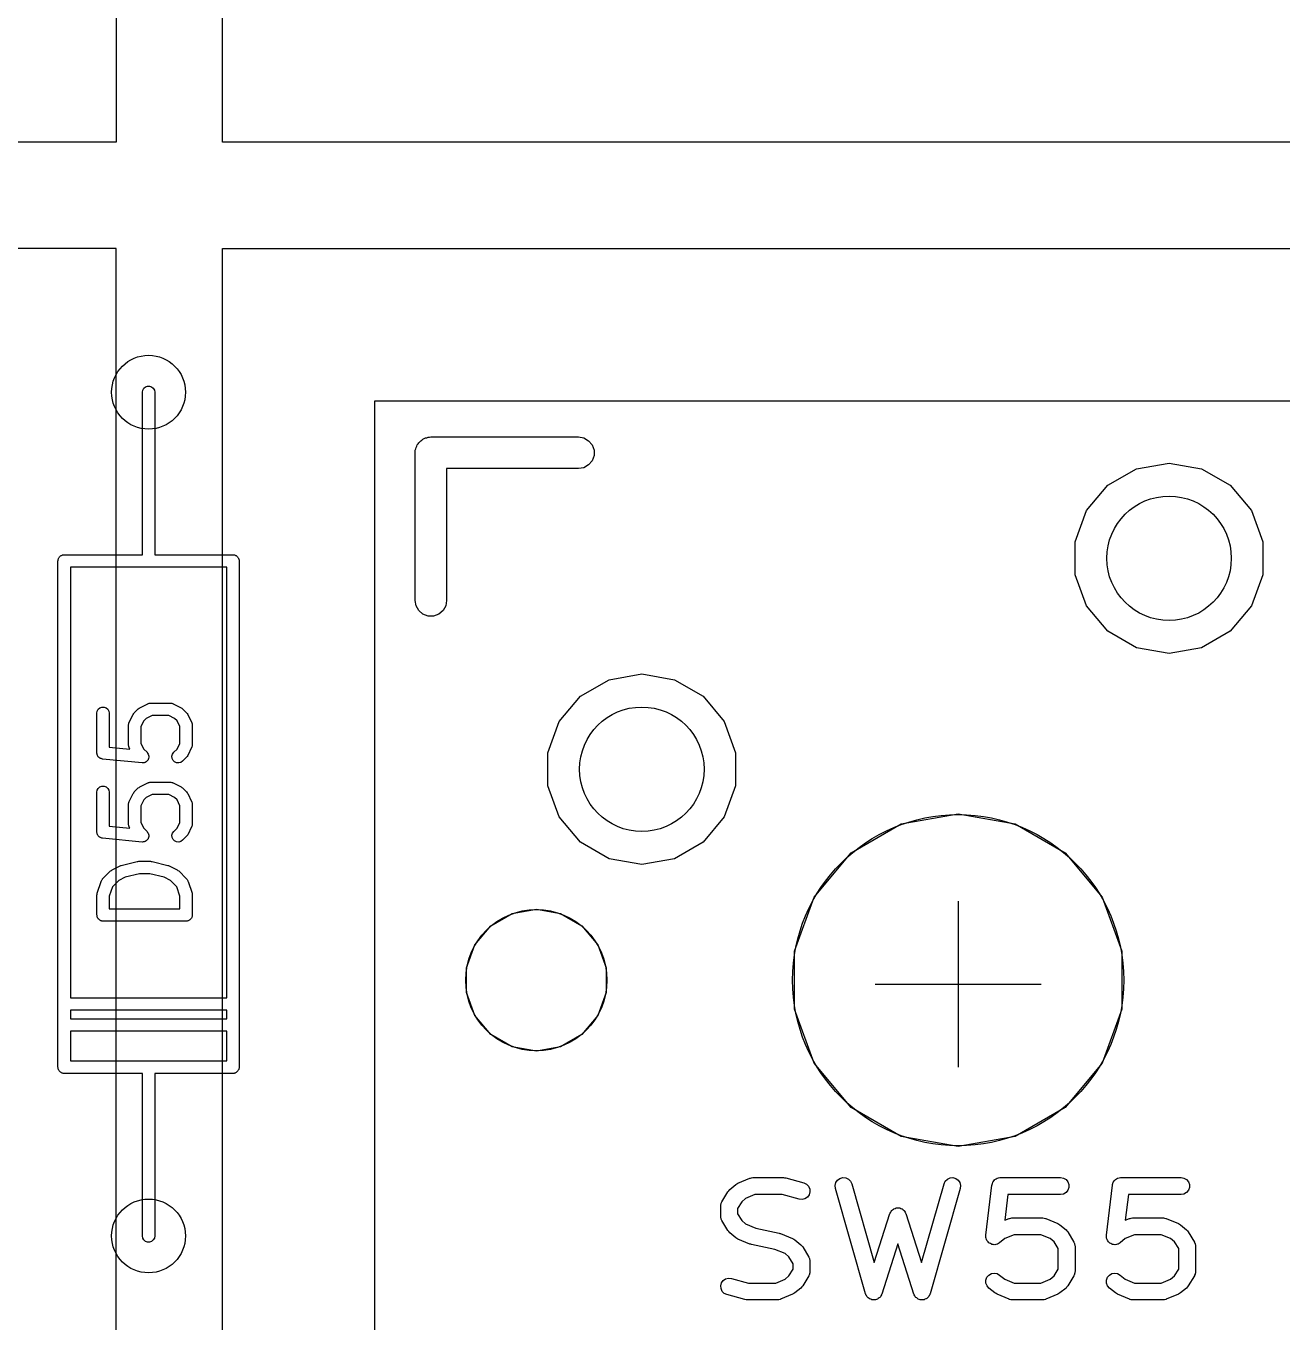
# Model space of a CAD drawing. Header units: millimetres. Extents: x 71 to 299, y 93 to 256.
# Drawn here: x 193.72 to 208.85, y 116.66 to 132.27 of the extents above; entities that cross this region are included whole.
import ezdxf

# ---------------------------------------------------------------- set-up
doc = ezdxf.new("R2010")
doc.units = ezdxf.units.MM
for name, color, linetype in [('BLACK', 7, 'Continuous'), ('PCB', 4, 'Continuous'), ('PCB_参照', 4, 'Continuous'), ('プレート', 6, 'Continuous'), ('物理キー', 7, 'Continuous')]:
    doc.layers.add(name, color=color, linetype=linetype)
doc.layers.add('化粧板', color=1, linetype='Continuous', transparency=0.6)

# ---------------------------------------------------------------- blocks, each defined once
blk = doc.blocks.new('PCB詳細')
at = {"layer": 'BLACK'}
for p, q in [((130.925, -128.92), (130.93, -128.894)), ((130.925, -130.19), (130.925, -128.92)), ((130.93, -128.894), (130.943, -128.872)), ((130.943, -128.872), (130.963, -128.855)), ((130.963, -128.855), (130.987, -128.846)), ((130.987, -128.846), (131.013, -128.846)), ((131.013, -128.846), (131.037, -128.855)), ((131.037, -128.855), (131.057, -128.872)), ((131.057, -128.872), (131.07, -128.894)), ((131.07, -128.894), (131.075, -128.92)), ((131.075, -128.92), (131.075, -130.19)), ((134.235, -129.555), (134.246, -129.542)), ((134.246, -129.542), (134.254, -129.528)), ((134.254, -129.528), (134.267, -129.517)), ((134.267, -129.517), (134.278, -129.504)), ((134.278, -129.504), (134.292, -129.496)), ((134.292, -129.496), (134.305, -129.485)), ((134.305, -129.485), (134.32, -129.479)), ((134.32, -129.479), (134.335, -129.471)), ((134.335, -129.471), (134.351, -129.468)), ((134.351, -129.468), (134.367, -129.462)), ((134.367, -129.462), (134.384, -129.462)), ((134.384, -129.462), (134.4, -129.459)), ((134.4, -129.459), (136.178, -129.459)), ((136.178, -129.459), (136.243, -129.471)), ((136.243, -129.471), (136.3, -129.504)), ((136.3, -129.504), (136.343, -129.555)), ((134.209, -129.65), (134.212, -129.634)), ((134.209, -131.428), (134.209, -129.65)), ((134.212, -129.617), (134.218, -129.601)), ((134.212, -129.634), (134.212, -129.617)), ((134.218, -129.601), (134.221, -129.585)), ((134.221, -129.585), (134.229, -129.57)), ((134.229, -129.57), (134.235, -129.555)), ((136.343, -129.555), (136.366, -129.617)), ((136.366, -129.683), (136.343, -129.745)), ((136.366, -129.617), (136.366, -129.683)), ((136.178, -129.84), (134.59, -129.84)), ((134.59, -129.84), (134.59, -131.428)), ((136.243, -129.829), (136.178, -129.84)), ((136.3, -129.796), (136.243, -129.829)), ((136.343, -129.745), (136.3, -129.796)), ((142.552, -130.041), (142.898, -129.842)), ((142.898, -129.842), (143.29, -129.773)), ((143.29, -129.773), (143.682, -129.842)), ((143.682, -129.842), (144.028, -130.041)), ((142.296, -130.346), (142.552, -130.041)), ((144.028, -130.041), (144.284, -130.346)), ((130.925, -130.877), (130.925, -130.19)), ((131.075, -130.19), (131.075, -130.877)), ((142.16, -130.721), (142.296, -130.346)), ((144.284, -130.346), (144.42, -130.721)), ((142.16, -131.119), (142.16, -130.721)), ((144.42, -130.721), (144.42, -131.119)), ((129.909, -130.952), (129.91, -130.946)), ((129.909, -137.048), (129.909, -130.952)), ((129.91, -130.939), (129.912, -130.933)), ((129.91, -130.946), (129.91, -130.939)), ((129.912, -130.933), (129.914, -130.926)), ((129.914, -130.926), (129.917, -130.921)), ((129.917, -130.921), (129.919, -130.915)), ((129.919, -130.915), (129.923, -130.909)), ((129.923, -130.909), (129.927, -130.904)), ((129.927, -130.904), (129.932, -130.9)), ((129.932, -130.9), (129.936, -130.895)), ((129.936, -130.895), (129.941, -130.891)), ((129.941, -130.891), (129.946, -130.887)), ((129.946, -130.887), (129.953, -130.885)), ((129.953, -130.885), (129.958, -130.882)), ((129.958, -130.882), (129.965, -130.88)), ((129.965, -130.88), (129.971, -130.878)), ((129.971, -130.878), (129.978, -130.878)), ((129.978, -130.878), (129.984, -130.877)), ((129.984, -130.877), (130.925, -130.877)), ((131.075, -130.877), (132.016, -130.877)), ((132.016, -130.877), (132.022, -130.878)), ((132.022, -130.878), (132.029, -130.878)), ((132.029, -130.878), (132.035, -130.88)), ((132.035, -130.88), (132.042, -130.882)), ((132.042, -130.882), (132.047, -130.885)), ((132.047, -130.885), (132.053, -130.887)), ((132.053, -130.887), (132.059, -130.891)), ((132.059, -130.891), (132.064, -130.895)), ((132.064, -130.895), (132.068, -130.9)), ((132.068, -130.9), (132.073, -130.904)), ((132.073, -130.904), (132.077, -130.909)), ((132.077, -130.909), (132.081, -130.915)), ((132.081, -130.915), (132.083, -130.921)), ((132.083, -130.921), (132.086, -130.926)), ((132.086, -130.926), (132.088, -130.933)), ((132.088, -130.933), (132.09, -130.939)), ((132.09, -130.939), (132.09, -130.946)), ((132.09, -130.946), (132.091, -130.952)), ((132.091, -130.952), (132.091, -137.048)), ((131, -131.027), (130.059, -131.027)), ((130.059, -131.027), (130.059, -136.211)), ((131.941, -131.027), (131, -131.027)), ((131.941, -136.211), (131.941, -131.027)), ((142.296, -131.494), (142.16, -131.119)), ((144.42, -131.119), (144.284, -131.494)), ((134.221, -131.493), (134.209, -131.428)), ((134.254, -131.55), (134.221, -131.493)), ((134.305, -131.593), (134.254, -131.55)), ((134.546, -131.55), (134.495, -131.593)), ((134.579, -131.493), (134.546, -131.55)), ((134.59, -131.428), (134.579, -131.493)), ((142.552, -131.799), (142.296, -131.494)), ((144.284, -131.494), (144.028, -131.799)), ((134.367, -131.616), (134.305, -131.593)), ((134.433, -131.616), (134.367, -131.616)), ((134.495, -131.593), (134.433, -131.616)), ((142.898, -131.998), (142.552, -131.799)), ((144.028, -131.799), (143.682, -131.998)), ((143.29, -132.067), (142.898, -131.998)), ((143.682, -131.998), (143.29, -132.067)), ((136.548, -132.382), (136.94, -132.313)), ((136.94, -132.313), (137.332, -132.382)), ((136.202, -132.581), (136.548, -132.382)), ((137.332, -132.382), (137.678, -132.581)), ((130.99, -132.671), (130.994, -132.67)), ((130.994, -132.67), (130.998, -132.668)), ((130.998, -132.668), (131.007, -132.666)), ((131.007, -132.666), (131.015, -132.664)), ((131.015, -132.664), (131.02, -132.664)), ((131.02, -132.664), (131.024, -132.663)), ((131.024, -132.663), (131.262, -132.663)), ((131.262, -132.663), (131.266, -132.664)), ((131.266, -132.664), (131.27, -132.664)), ((131.27, -132.664), (131.279, -132.666)), ((131.279, -132.666), (131.288, -132.668)), ((131.288, -132.668), (131.291, -132.67)), ((131.291, -132.67), (131.295, -132.671)), ((135.946, -132.886), (136.202, -132.581)), ((137.678, -132.581), (137.934, -132.886)), ((130.377, -132.786), (130.382, -132.76)), ((130.377, -133.262), (130.377, -132.786)), ((130.382, -132.76), (130.395, -132.738)), ((130.395, -132.738), (130.415, -132.721)), ((130.415, -132.721), (130.439, -132.712)), ((130.439, -132.712), (130.465, -132.712)), ((130.465, -132.712), (130.49, -132.721)), ((130.49, -132.721), (130.51, -132.738)), ((130.51, -132.738), (130.523, -132.76)), ((130.523, -132.76), (130.527, -132.786)), ((130.527, -132.786), (130.527, -133.194)), ((130.766, -132.895), (130.814, -132.8)), ((130.814, -132.8), (130.821, -132.79)), ((130.821, -132.79), (130.828, -132.78)), ((130.828, -132.78), (130.876, -132.733)), ((130.876, -132.733), (130.885, -132.726)), ((130.885, -132.726), (130.895, -132.719)), ((130.895, -132.719), (130.99, -132.671)), ((131.042, -132.813), (130.973, -132.847)), ((131.244, -132.813), (131.042, -132.813)), ((131.313, -132.847), (131.244, -132.813)), ((131.295, -132.671), (131.391, -132.719)), ((131.391, -132.719), (131.4, -132.726)), ((131.4, -132.726), (131.41, -132.733)), ((131.41, -132.733), (131.458, -132.78)), ((131.458, -132.78), (131.465, -132.79)), ((131.465, -132.79), (131.472, -132.8)), ((131.472, -132.8), (131.519, -132.895)), ((130.758, -132.929), (130.759, -132.924)), ((130.758, -133.167), (130.758, -132.929)), ((130.759, -132.92), (130.761, -132.912)), ((130.759, -132.924), (130.759, -132.92)), ((130.761, -132.912), (130.763, -132.903)), ((130.763, -132.903), (130.765, -132.899)), ((130.765, -132.899), (130.766, -132.895)), ((130.943, -132.878), (130.908, -132.946)), ((130.908, -132.946), (130.908, -133.149)), ((130.973, -132.847), (130.943, -132.878)), ((131.343, -132.878), (131.313, -132.847)), ((131.377, -132.946), (131.343, -132.878)), ((131.377, -133.149), (131.377, -132.946)), ((131.519, -132.895), (131.521, -132.899)), ((131.521, -132.899), (131.523, -132.903)), ((131.523, -132.903), (131.524, -132.912)), ((131.524, -132.912), (131.527, -132.92)), ((131.527, -132.92), (131.527, -132.924)), ((131.527, -132.924), (131.527, -132.929)), ((131.527, -132.929), (131.527, -133.167)), ((135.81, -133.261), (135.946, -132.886)), ((137.934, -132.886), (138.07, -133.261)), ((130.378, -133.265), (130.377, -133.262)), ((130.378, -133.268), (130.378, -133.265)), ((130.38, -133.277), (130.378, -133.268)), ((130.382, -133.288), (130.38, -133.277)), ((130.383, -133.29), (130.382, -133.288)), ((130.384, -133.293), (130.383, -133.29)), ((130.39, -133.301), (130.384, -133.293)), ((130.527, -133.194), (130.776, -133.219)), ((130.759, -133.171), (130.758, -133.167)), ((130.759, -133.175), (130.759, -133.171)), ((130.761, -133.184), (130.759, -133.175)), ((130.763, -133.192), (130.761, -133.184)), ((130.765, -133.196), (130.763, -133.192)), ((130.766, -133.2), (130.765, -133.196)), ((130.776, -133.219), (130.766, -133.2)), ((130.908, -133.149), (130.943, -133.217)), ((130.943, -133.217), (130.982, -133.256)), ((130.982, -133.256), (130.982, -133.257)), ((130.982, -133.257), (130.982, -133.257)), ((130.982, -133.257), (130.989, -133.268)), ((130.989, -133.268), (130.997, -133.278)), ((130.997, -133.278), (130.997, -133.278)), ((130.997, -133.278), (130.997, -133.279)), ((130.997, -133.279), (131, -133.291)), ((131, -133.291), (131.003, -133.303)), ((131.282, -133.303), (131.289, -133.278)), ((131.289, -133.278), (131.304, -133.256)), ((131.304, -133.256), (131.343, -133.217)), ((131.343, -133.217), (131.377, -133.149)), ((131.472, -133.295), (131.465, -133.305)), ((131.519, -133.2), (131.472, -133.295)), ((131.521, -133.196), (131.519, -133.2)), ((131.523, -133.192), (131.521, -133.196)), ((131.524, -133.184), (131.523, -133.192)), ((131.527, -133.175), (131.524, -133.184)), ((131.527, -133.167), (131.527, -133.171)), ((131.527, -133.171), (131.527, -133.175)), ((135.81, -133.659), (135.81, -133.261)), ((138.07, -133.261), (138.07, -133.659)), ((130.395, -133.31), (130.39, -133.301)), ((130.397, -133.312), (130.395, -133.31)), ((130.399, -133.314), (130.397, -133.312)), ((130.407, -133.32), (130.399, -133.314)), ((130.415, -133.327), (130.407, -133.32)), ((130.418, -133.328), (130.415, -133.327)), ((130.42, -133.329), (130.418, -133.328)), ((130.43, -133.332), (130.42, -133.329)), ((130.439, -133.336), (130.43, -133.332)), ((130.442, -133.336), (130.439, -133.336)), ((130.445, -133.337), (130.442, -133.336)), ((130.921, -133.384), (130.445, -133.337)), ((130.922, -133.384), (130.921, -133.384)), ((130.934, -133.383), (130.922, -133.384)), ((130.922, -133.384), (130.922, -133.384)), ((130.947, -133.382), (130.934, -133.383)), ((130.948, -133.382), (130.947, -133.382)), ((130.959, -133.377), (130.948, -133.382)), ((130.948, -133.382), (130.948, -133.382)), ((130.971, -133.371), (130.959, -133.377)), ((130.972, -133.371), (130.971, -133.371)), ((130.971, -133.371), (130.971, -133.371)), ((130.98, -133.362), (130.972, -133.371)), ((130.989, -133.353), (130.98, -133.362)), ((130.99, -133.353), (130.989, -133.353)), ((130.995, -133.341), (130.99, -133.353)), ((130.99, -133.353), (130.99, -133.353)), ((131.001, -133.33), (130.995, -133.341)), ((131.002, -133.316), (131.001, -133.329)), ((131.001, -133.329), (131.001, -133.329)), ((131.001, -133.329), (131.001, -133.33)), ((131.003, -133.304), (131.002, -133.316)), ((131.003, -133.303), (131.003, -133.303)), ((131.003, -133.303), (131.003, -133.304)), ((131.285, -133.329), (131.282, -133.303)), ((131.296, -133.353), (131.285, -133.329)), ((131.314, -133.371), (131.296, -133.353)), ((131.338, -133.382), (131.314, -133.371)), ((131.364, -133.384), (131.338, -133.382)), ((131.389, -133.377), (131.364, -133.384)), ((131.41, -133.363), (131.389, -133.377)), ((131.458, -133.315), (131.41, -133.363)), ((131.465, -133.305), (131.458, -133.315)), ((130.377, -133.738), (130.382, -133.712)), ((130.377, -134.214), (130.377, -133.738)), ((130.382, -133.712), (130.395, -133.69)), ((130.395, -133.69), (130.415, -133.673)), ((130.415, -133.673), (130.439, -133.664)), ((130.439, -133.664), (130.465, -133.664)), ((130.465, -133.664), (130.49, -133.673)), ((130.49, -133.673), (130.51, -133.69)), ((130.51, -133.69), (130.523, -133.712)), ((130.523, -133.712), (130.527, -133.738)), ((130.527, -133.738), (130.527, -134.146)), ((130.766, -133.847), (130.814, -133.752)), ((130.814, -133.752), (130.821, -133.743)), ((130.821, -133.743), (130.828, -133.733)), ((130.828, -133.733), (130.876, -133.685)), ((130.876, -133.685), (130.885, -133.678)), ((130.885, -133.678), (130.895, -133.671)), ((130.895, -133.671), (130.99, -133.623)), ((130.99, -133.623), (130.994, -133.622)), ((130.994, -133.622), (130.998, -133.62)), ((130.998, -133.62), (131.007, -133.618)), ((131.007, -133.618), (131.015, -133.616)), ((131.015, -133.616), (131.02, -133.616)), ((131.02, -133.616), (131.024, -133.615)), ((131.024, -133.615), (131.262, -133.615)), ((131.262, -133.615), (131.266, -133.616)), ((131.266, -133.616), (131.27, -133.616)), ((131.27, -133.616), (131.279, -133.618)), ((131.279, -133.618), (131.288, -133.62)), ((131.288, -133.62), (131.291, -133.622)), ((131.291, -133.622), (131.295, -133.623)), ((131.295, -133.623), (131.391, -133.671)), ((131.391, -133.671), (131.4, -133.678)), ((131.4, -133.678), (131.41, -133.685)), ((131.41, -133.685), (131.458, -133.733)), ((131.458, -133.733), (131.465, -133.743)), ((131.465, -133.743), (131.472, -133.752)), ((131.472, -133.752), (131.519, -133.847)), ((135.946, -134.034), (135.81, -133.659)), ((138.07, -133.659), (137.934, -134.034)), ((130.758, -133.881), (130.759, -133.877)), ((130.758, -134.119), (130.758, -133.881)), ((130.759, -133.872), (130.761, -133.864)), ((130.759, -133.877), (130.759, -133.872)), ((130.761, -133.864), (130.763, -133.855)), ((130.763, -133.855), (130.765, -133.852)), ((130.765, -133.852), (130.766, -133.847)), ((130.943, -133.83), (130.908, -133.899)), ((130.908, -133.899), (130.908, -134.101)), ((130.973, -133.8), (130.943, -133.83)), ((131.042, -133.765), (130.973, -133.8)), ((131.244, -133.765), (131.042, -133.765)), ((131.313, -133.8), (131.244, -133.765)), ((131.343, -133.83), (131.313, -133.8)), ((131.377, -133.899), (131.343, -133.83)), ((131.377, -134.101), (131.377, -133.899)), ((131.519, -133.847), (131.521, -133.852)), ((131.521, -133.852), (131.523, -133.855)), ((131.523, -133.855), (131.524, -133.864)), ((131.524, -133.864), (131.527, -133.872)), ((131.527, -133.872), (131.527, -133.877)), ((131.527, -133.877), (131.527, -133.881)), ((131.527, -133.881), (131.527, -134.119)), ((136.202, -134.339), (135.946, -134.034)), ((137.934, -134.034), (137.678, -134.339)), ((140.065, -134.119), (140.75, -133.998)), ((140.75, -133.998), (141.435, -134.119)), ((130.378, -134.217), (130.377, -134.214)), ((130.378, -134.22), (130.378, -134.217)), ((130.38, -134.23), (130.378, -134.22)), ((130.382, -134.24), (130.38, -134.23)), ((130.527, -134.146), (130.776, -134.171)), ((130.759, -134.123), (130.758, -134.119)), ((130.759, -134.128), (130.759, -134.123)), ((130.761, -134.136), (130.759, -134.128)), ((130.763, -134.145), (130.761, -134.136)), ((130.765, -134.148), (130.763, -134.145)), ((130.766, -134.153), (130.765, -134.148)), ((130.776, -134.171), (130.766, -134.153)), ((130.908, -134.101), (130.943, -134.17)), ((130.943, -134.17), (130.982, -134.209)), ((130.982, -134.209), (130.982, -134.209)), ((130.982, -134.209), (130.982, -134.21)), ((130.982, -134.21), (130.989, -134.22)), ((130.989, -134.22), (130.997, -134.23)), ((130.997, -134.23), (130.997, -134.231)), ((130.997, -134.231), (130.997, -134.231)), ((130.997, -134.231), (131, -134.243)), ((131.282, -134.255), (131.289, -134.23)), ((131.289, -134.23), (131.304, -134.209)), ((131.304, -134.209), (131.343, -134.17)), ((131.343, -134.17), (131.377, -134.101)), ((131.519, -134.153), (131.472, -134.248)), ((131.521, -134.148), (131.519, -134.153)), ((131.523, -134.145), (131.521, -134.148)), ((131.524, -134.136), (131.523, -134.145)), ((131.527, -134.128), (131.524, -134.136)), ((131.527, -134.119), (131.527, -134.123)), ((131.527, -134.123), (131.527, -134.128)), ((139.463, -134.467), (140.065, -134.119)), ((141.435, -134.119), (142.037, -134.467)), ((130.383, -134.242), (130.382, -134.24)), ((130.384, -134.245), (130.383, -134.242)), ((130.39, -134.254), (130.384, -134.245)), ((130.395, -134.262), (130.39, -134.254)), ((130.397, -134.264), (130.395, -134.262)), ((130.399, -134.267), (130.397, -134.264)), ((130.407, -134.273), (130.399, -134.267)), ((130.415, -134.279), (130.407, -134.273)), ((130.418, -134.28), (130.415, -134.279)), ((130.42, -134.282), (130.418, -134.28)), ((130.43, -134.285), (130.42, -134.282)), ((130.439, -134.288), (130.43, -134.285)), ((130.442, -134.288), (130.439, -134.288)), ((130.445, -134.289), (130.442, -134.288)), ((130.921, -134.337), (130.445, -134.289)), ((130.922, -134.336), (130.921, -134.337)), ((130.934, -134.336), (130.922, -134.337)), ((130.922, -134.337), (130.922, -134.336)), ((130.947, -134.335), (130.934, -134.336)), ((130.948, -134.334), (130.947, -134.335)), ((130.959, -134.329), (130.948, -134.334)), ((130.948, -134.334), (130.948, -134.334)), ((130.971, -134.324), (130.959, -134.329)), ((130.972, -134.323), (130.971, -134.324)), ((130.971, -134.324), (130.971, -134.324)), ((130.98, -134.314), (130.972, -134.323)), ((130.989, -134.306), (130.98, -134.314)), ((130.99, -134.305), (130.989, -134.306)), ((130.995, -134.294), (130.99, -134.305)), ((130.99, -134.305), (130.99, -134.305)), ((131.001, -134.282), (130.995, -134.294)), ((131, -134.243), (131.003, -134.255)), ((131.002, -134.269), (131.001, -134.281)), ((131.001, -134.281), (131.001, -134.282)), ((131.001, -134.282), (131.001, -134.282)), ((131.003, -134.256), (131.002, -134.269)), ((131.003, -134.255), (131.003, -134.256)), ((131.003, -134.256), (131.003, -134.256)), ((131.285, -134.281), (131.282, -134.255)), ((131.296, -134.305), (131.285, -134.281)), ((131.314, -134.323), (131.296, -134.305)), ((131.338, -134.334), (131.314, -134.323)), ((131.364, -134.337), (131.338, -134.334)), ((131.389, -134.33), (131.364, -134.337)), ((131.41, -134.315), (131.389, -134.33)), ((131.458, -134.267), (131.41, -134.315)), ((131.465, -134.257), (131.458, -134.267)), ((131.472, -134.248), (131.465, -134.257)), ((136.548, -134.538), (136.202, -134.339)), ((137.678, -134.339), (137.332, -134.538)), ((136.94, -134.607), (136.548, -134.538)), ((137.332, -134.538), (136.94, -134.607)), ((139.017, -134.999), (139.463, -134.467)), ((142.037, -134.467), (142.483, -134.999)), ((130.447, -134.78), (130.542, -134.685)), ((130.542, -134.685), (130.552, -134.678)), ((130.552, -134.678), (130.562, -134.671)), ((130.562, -134.671), (130.657, -134.623)), ((130.657, -134.623), (130.665, -134.621)), ((130.665, -134.621), (130.672, -134.618)), ((130.672, -134.618), (130.863, -134.57)), ((130.863, -134.57), (130.872, -134.569)), ((130.872, -134.569), (130.881, -134.568)), ((130.881, -134.568), (131.024, -134.568)), ((131.024, -134.568), (131.033, -134.569)), ((131.033, -134.569), (131.042, -134.57)), ((131.042, -134.57), (131.232, -134.618)), ((131.232, -134.618), (131.24, -134.621)), ((131.24, -134.621), (131.248, -134.623)), ((131.248, -134.623), (131.343, -134.671)), ((131.343, -134.671), (131.353, -134.678)), ((131.353, -134.678), (131.363, -134.685)), ((131.363, -134.685), (131.458, -134.78)), ((130.381, -134.952), (130.429, -134.81)), ((130.429, -134.81), (130.431, -134.806)), ((130.431, -134.806), (130.432, -134.802)), ((130.432, -134.802), (130.437, -134.794)), ((130.437, -134.794), (130.441, -134.787)), ((130.441, -134.787), (130.444, -134.784)), ((130.444, -134.784), (130.447, -134.78)), ((130.64, -134.8), (130.566, -134.874)), ((130.717, -134.761), (130.64, -134.8)), ((130.89, -134.718), (130.717, -134.761)), ((131.015, -134.718), (130.89, -134.718)), ((131.188, -134.761), (131.015, -134.718)), ((131.265, -134.8), (131.188, -134.761)), ((131.339, -134.874), (131.265, -134.8)), ((131.458, -134.78), (131.46, -134.784)), ((131.46, -134.784), (131.464, -134.787)), ((131.464, -134.787), (131.468, -134.794)), ((131.468, -134.794), (131.473, -134.802)), ((131.473, -134.802), (131.474, -134.806)), ((131.474, -134.806), (131.476, -134.81)), ((131.476, -134.81), (131.524, -134.952)), ((130.377, -134.976), (130.379, -134.964)), ((130.377, -135.214), (130.377, -134.976)), ((130.379, -134.964), (130.381, -134.952)), ((130.566, -134.874), (130.527, -134.988)), ((130.527, -134.988), (130.527, -135.139)), ((131.377, -134.988), (131.339, -134.874)), ((131.377, -135.139), (131.377, -134.988)), ((131.524, -134.952), (131.525, -134.964)), ((131.525, -134.964), (131.527, -134.976)), ((131.527, -134.976), (131.527, -135.214)), ((138.779, -135.652), (139.017, -134.999)), ((142.483, -134.999), (142.721, -135.652)), ((130.527, -135.139), (131.377, -135.139)), ((135.378, -135.197), (135.67, -135.146)), ((135.67, -135.146), (135.962, -135.197)), ((130.379, -135.221), (130.377, -135.214)), ((130.379, -135.227), (130.379, -135.221)), ((130.381, -135.233), (130.379, -135.227)), ((130.382, -135.24), (130.381, -135.233)), ((130.385, -135.246), (130.382, -135.24)), ((130.387, -135.252), (130.385, -135.246)), ((130.392, -135.257), (130.387, -135.252)), ((130.395, -135.262), (130.392, -135.257)), ((130.4, -135.267), (130.395, -135.262)), ((130.404, -135.272), (130.4, -135.267)), ((130.41, -135.275), (130.404, -135.272)), ((130.415, -135.279), (130.41, -135.275)), ((130.421, -135.281), (130.415, -135.279)), ((130.427, -135.285), (130.421, -135.281)), ((130.433, -135.286), (130.427, -135.285)), ((130.439, -135.288), (130.433, -135.286)), ((130.446, -135.288), (130.439, -135.288)), ((130.452, -135.289), (130.446, -135.288)), ((131.452, -135.289), (130.452, -135.289)), ((131.459, -135.288), (131.452, -135.289)), ((131.465, -135.288), (131.459, -135.288)), ((131.472, -135.286), (131.465, -135.288)), ((131.478, -135.285), (131.472, -135.286)), ((131.484, -135.281), (131.478, -135.285)), ((131.49, -135.279), (131.484, -135.281)), ((131.495, -135.275), (131.49, -135.279)), ((131.501, -135.272), (131.495, -135.275)), ((131.505, -135.267), (131.501, -135.272)), ((131.51, -135.262), (131.505, -135.267)), ((131.513, -135.257), (131.51, -135.262)), ((131.517, -135.252), (131.513, -135.257)), ((131.52, -135.246), (131.517, -135.252)), ((131.523, -135.24), (131.52, -135.246)), ((131.524, -135.233), (131.523, -135.24)), ((131.526, -135.227), (131.524, -135.233)), ((131.527, -135.214), (131.526, -135.221)), ((131.526, -135.221), (131.526, -135.227)), ((135.121, -135.346), (135.378, -135.197)), ((135.962, -135.197), (136.219, -135.346)), ((134.93, -135.573), (135.121, -135.346)), ((136.219, -135.346), (136.41, -135.573)), ((134.829, -135.852), (134.93, -135.573)), ((136.41, -135.573), (136.511, -135.852)), ((138.779, -136.348), (138.779, -135.652)), ((142.721, -135.652), (142.721, -136.348)), ((134.829, -136.148), (134.829, -135.852)), ((136.511, -135.852), (136.511, -136.148)), ((130.059, -136.211), (131.941, -136.211)), ((134.93, -136.427), (134.829, -136.148)), ((136.511, -136.148), (136.41, -136.427)), ((130.059, -136.361), (130.059, -136.465)), ((131.941, -136.361), (130.059, -136.361)), ((131.941, -136.465), (131.941, -136.361)), ((139.017, -137.001), (138.779, -136.348)), ((142.721, -136.348), (142.483, -137.001)), ((130.059, -136.465), (131.941, -136.465)), ((135.121, -136.654), (134.93, -136.427)), ((136.41, -136.427), (136.219, -136.654)), ((131.941, -136.615), (130.059, -136.615)), ((130.059, -136.615), (130.059, -136.973)), ((131.941, -136.973), (131.941, -136.615)), ((135.378, -136.803), (135.121, -136.654)), ((136.219, -136.654), (135.962, -136.803)), ((135.67, -136.854), (135.378, -136.803)), ((135.962, -136.803), (135.67, -136.854)), ((130.059, -136.973), (131, -136.973)), ((131, -136.973), (131.941, -136.973)), ((139.463, -137.533), (139.017, -137.001)), ((142.483, -137.001), (142.037, -137.533)), ((129.91, -137.054), (129.909, -137.048)), ((129.91, -137.061), (129.91, -137.054)), ((129.912, -137.067), (129.91, -137.061)), ((129.914, -137.074), (129.912, -137.067)), ((129.917, -137.079), (129.914, -137.074)), ((129.919, -137.085), (129.917, -137.079)), ((129.923, -137.091), (129.919, -137.085)), ((129.927, -137.096), (129.923, -137.091)), ((129.932, -137.1), (129.927, -137.096)), ((129.936, -137.105), (129.932, -137.1)), ((129.941, -137.109), (129.936, -137.105)), ((129.946, -137.113), (129.941, -137.109)), ((129.953, -137.115), (129.946, -137.113)), ((129.958, -137.118), (129.953, -137.115)), ((129.965, -137.12), (129.958, -137.118)), ((129.971, -137.122), (129.965, -137.12)), ((129.978, -137.122), (129.971, -137.122)), ((129.984, -137.123), (129.978, -137.122)), ((130.925, -137.123), (129.984, -137.123)), ((130.925, -137.81), (130.925, -137.123)), ((132.016, -137.123), (131.075, -137.123)), ((131.075, -137.123), (131.075, -137.81)), ((132.022, -137.122), (132.016, -137.123)), ((132.029, -137.122), (132.022, -137.122)), ((132.035, -137.12), (132.029, -137.122)), ((132.042, -137.118), (132.035, -137.12)), ((132.047, -137.115), (132.042, -137.118)), ((132.053, -137.113), (132.047, -137.115)), ((132.059, -137.109), (132.053, -137.113)), ((132.064, -137.105), (132.059, -137.109)), ((132.068, -137.1), (132.064, -137.105)), ((132.073, -137.096), (132.068, -137.1)), ((132.077, -137.091), (132.073, -137.096)), ((132.081, -137.085), (132.077, -137.091)), ((132.083, -137.079), (132.081, -137.085)), ((132.086, -137.074), (132.083, -137.079)), ((132.088, -137.067), (132.086, -137.074)), ((132.09, -137.061), (132.088, -137.067)), ((132.091, -137.048), (132.09, -137.054)), ((132.09, -137.054), (132.09, -137.061)), ((140.065, -137.881), (139.463, -137.533)), ((142.037, -137.533), (141.435, -137.881)), ((130.925, -139.08), (130.925, -137.81)), ((131.075, -137.81), (131.075, -139.08)), ((140.75, -138.002), (140.065, -137.881)), ((141.435, -137.881), (140.75, -138.002)), ((138.098, -138.446), (138.243, -138.386)), ((138.243, -138.386), (138.246, -138.385)), ((138.246, -138.385), (138.248, -138.384)), ((138.248, -138.384), (138.263, -138.381)), ((138.263, -138.381), (138.278, -138.378)), ((138.278, -138.378), (138.28, -138.378)), ((138.28, -138.378), (138.283, -138.378)), ((138.283, -138.378), (138.645, -138.378)), ((138.645, -138.378), (138.659, -138.38)), ((138.659, -138.38), (138.673, -138.382)), ((138.673, -138.382), (138.89, -138.442)), ((138.89, -138.442), (138.922, -138.457)), ((139.27, -138.472), (139.278, -138.438)), ((139.278, -138.438), (139.298, -138.409)), ((139.298, -138.409), (139.327, -138.388)), ((139.327, -138.388), (139.361, -138.378)), ((139.361, -138.378), (139.396, -138.381)), ((139.396, -138.381), (139.428, -138.395)), ((139.428, -138.395), (139.453, -138.42)), ((139.453, -138.42), (139.469, -138.452)), ((140.58, -138.452), (140.595, -138.42)), ((140.595, -138.42), (140.621, -138.395)), ((140.621, -138.395), (140.653, -138.381)), ((140.653, -138.381), (140.688, -138.378)), ((140.688, -138.378), (140.722, -138.388)), ((140.722, -138.388), (140.75, -138.409)), ((140.75, -138.409), (140.77, -138.438)), ((140.77, -138.438), (140.779, -138.472)), ((141.163, -138.448), (141.167, -138.434)), ((141.167, -138.434), (141.169, -138.431)), ((141.169, -138.431), (141.17, -138.429)), ((141.17, -138.429), (141.18, -138.417)), ((141.18, -138.417), (141.189, -138.405)), ((141.189, -138.405), (141.191, -138.404)), ((141.191, -138.404), (141.193, -138.402)), ((141.193, -138.402), (141.206, -138.394)), ((141.206, -138.394), (141.218, -138.386)), ((141.218, -138.386), (141.221, -138.385)), ((141.221, -138.385), (141.223, -138.384)), ((141.223, -138.384), (141.238, -138.381)), ((141.238, -138.381), (141.252, -138.378)), ((141.252, -138.378), (141.255, -138.378)), ((141.255, -138.378), (141.258, -138.378)), ((141.258, -138.378), (141.984, -138.378)), ((141.984, -138.378), (142.018, -138.384)), ((142.018, -138.384), (142.049, -138.402)), ((142.049, -138.402), (142.072, -138.429)), ((142.072, -138.429), (142.084, -138.462)), ((142.614, -138.448), (142.619, -138.434)), ((142.619, -138.434), (142.62, -138.431)), ((142.62, -138.431), (142.621, -138.429)), ((142.621, -138.429), (142.631, -138.417)), ((142.631, -138.417), (142.64, -138.405)), ((142.64, -138.405), (142.642, -138.404)), ((142.642, -138.404), (142.644, -138.402)), ((142.644, -138.402), (142.657, -138.394)), ((142.657, -138.394), (142.669, -138.386)), ((142.669, -138.386), (142.672, -138.385)), ((142.672, -138.385), (142.675, -138.384)), ((142.675, -138.384), (142.689, -138.381)), ((142.689, -138.381), (142.704, -138.378)), ((142.704, -138.378), (142.707, -138.378)), ((142.707, -138.378), (142.709, -138.378)), ((142.709, -138.378), (143.435, -138.378)), ((143.435, -138.378), (143.47, -138.384)), ((143.47, -138.384), (143.5, -138.402)), ((143.5, -138.402), (143.523, -138.429)), ((143.523, -138.429), (143.535, -138.462)), ((137.905, -138.669), (137.978, -138.548)), ((137.978, -138.548), (137.989, -138.535)), ((137.989, -138.535), (138, -138.522)), ((138, -138.522), (138.072, -138.462)), ((138.072, -138.462), (138.086, -138.454)), ((138.086, -138.454), (138.098, -138.446)), ((138.303, -138.581), (138.191, -138.628)), ((138.632, -138.581), (138.303, -138.581)), ((138.836, -138.638), (138.632, -138.581)), ((138.922, -138.457), (138.947, -138.482)), ((138.955, -138.584), (138.934, -138.612)), ((138.947, -138.482), (138.962, -138.515)), ((138.964, -138.55), (138.955, -138.584)), ((138.962, -138.515), (138.964, -138.55)), ((139.273, -138.507), (139.27, -138.472)), ((139.636, -139.777), (139.273, -138.507)), ((139.469, -138.452), (139.74, -139.399)), ((140.309, -139.399), (140.58, -138.452)), ((140.775, -138.507), (140.412, -139.777)), ((140.779, -138.472), (140.775, -138.507)), ((141.085, -139.072), (141.157, -138.467)), ((141.157, -138.467), (141.158, -138.465)), ((141.158, -138.462), (141.163, -138.448)), ((141.158, -138.465), (141.158, -138.462)), ((141.348, -138.581), (141.311, -138.892)), ((141.984, -138.581), (141.348, -138.581)), ((142.018, -138.575), (141.984, -138.581)), ((142.049, -138.557), (142.018, -138.575)), ((142.072, -138.53), (142.049, -138.557)), ((142.084, -138.497), (142.072, -138.53)), ((142.084, -138.462), (142.084, -138.497)), ((142.536, -139.072), (142.609, -138.467)), ((142.609, -138.462), (142.614, -138.448)), ((142.609, -138.465), (142.609, -138.462)), ((142.609, -138.467), (142.609, -138.465)), ((142.8, -138.581), (142.762, -138.892)), ((143.435, -138.581), (142.8, -138.581)), ((143.47, -138.575), (143.435, -138.581)), ((143.5, -138.557), (143.47, -138.575)), ((143.523, -138.53), (143.5, -138.557)), ((143.535, -138.497), (143.523, -138.53)), ((143.535, -138.462), (143.535, -138.497)), ((137.891, -138.721), (137.892, -138.712)), ((137.891, -138.842), (137.891, -138.721)), ((137.892, -138.712), (137.893, -138.702)), ((137.893, -138.702), (137.895, -138.695)), ((137.895, -138.695), (137.897, -138.687)), ((137.897, -138.687), (137.902, -138.678)), ((137.902, -138.678), (137.905, -138.669)), ((138.143, -138.668), (138.094, -138.75)), ((138.094, -138.75), (138.094, -138.814)), ((138.191, -138.628), (138.143, -138.668)), ((138.871, -138.641), (138.836, -138.638)), ((138.905, -138.632), (138.871, -138.641)), ((138.934, -138.612), (138.905, -138.632)), ((139.96, -138.766), (139.97, -138.756)), ((139.97, -138.756), (139.974, -138.755)), ((139.974, -138.755), (139.977, -138.752)), ((139.977, -138.752), (139.99, -138.748)), ((139.99, -138.748), (140.003, -138.743)), ((140.003, -138.743), (140.007, -138.743)), ((140.007, -138.743), (140.011, -138.742)), ((140.011, -138.742), (140.024, -138.742)), ((140.024, -138.742), (140.038, -138.742)), ((140.038, -138.742), (140.042, -138.743)), ((140.042, -138.743), (140.046, -138.743)), ((140.046, -138.743), (140.059, -138.748)), ((140.059, -138.748), (140.072, -138.752)), ((140.072, -138.752), (140.075, -138.755)), ((140.075, -138.755), (140.079, -138.756)), ((140.079, -138.756), (140.089, -138.766)), ((137.892, -138.852), (137.891, -138.842)), ((137.893, -138.862), (137.892, -138.852)), ((137.895, -138.869), (137.893, -138.862)), ((137.897, -138.877), (137.895, -138.869)), ((137.902, -138.886), (137.897, -138.877)), ((137.905, -138.895), (137.902, -138.886)), ((137.978, -139.016), (137.905, -138.895)), ((138.094, -138.814), (138.143, -138.896)), ((138.143, -138.896), (138.191, -138.936)), ((139.74, -139.399), (139.928, -138.811)), ((139.928, -138.811), (139.929, -138.808)), ((139.929, -138.808), (139.93, -138.804)), ((139.93, -138.804), (139.938, -138.792)), ((139.938, -138.792), (139.944, -138.78)), ((139.944, -138.78), (139.947, -138.777)), ((139.947, -138.777), (139.949, -138.774)), ((139.949, -138.774), (139.96, -138.766)), ((140.089, -138.766), (140.099, -138.774)), ((140.099, -138.774), (140.102, -138.777)), ((140.102, -138.777), (140.105, -138.78)), ((140.105, -138.78), (140.111, -138.792)), ((140.111, -138.792), (140.118, -138.804)), ((140.118, -138.804), (140.119, -138.808)), ((140.119, -138.808), (140.121, -138.811)), ((140.121, -138.811), (140.309, -139.399)), ((141.311, -138.892), (141.364, -138.87)), ((141.364, -138.87), (141.366, -138.869)), ((141.366, -138.869), (141.368, -138.868)), ((141.368, -138.868), (141.384, -138.865)), ((141.384, -138.865), (141.398, -138.862)), ((141.398, -138.862), (141.401, -138.862)), ((141.401, -138.862), (141.403, -138.862)), ((141.403, -138.862), (141.766, -138.862)), ((141.766, -138.862), (141.768, -138.862)), ((141.768, -138.862), (141.771, -138.862)), ((141.771, -138.862), (141.786, -138.865)), ((141.786, -138.865), (141.801, -138.868)), ((141.801, -138.868), (141.803, -138.869)), ((141.803, -138.869), (141.805, -138.87)), ((141.805, -138.87), (141.95, -138.93)), ((142.762, -138.892), (142.815, -138.87)), ((142.815, -138.87), (142.818, -138.869)), ((142.818, -138.869), (142.82, -138.868)), ((142.82, -138.868), (142.835, -138.865)), ((142.835, -138.865), (142.85, -138.862)), ((142.85, -138.862), (142.852, -138.862)), ((142.852, -138.862), (142.855, -138.862)), ((142.855, -138.862), (143.217, -138.862)), ((143.217, -138.862), (143.22, -138.862)), ((143.22, -138.862), (143.222, -138.862)), ((143.222, -138.862), (143.237, -138.865)), ((143.237, -138.865), (143.252, -138.868)), ((143.252, -138.868), (143.254, -138.869)), ((143.254, -138.869), (143.257, -138.87)), ((143.257, -138.87), (143.402, -138.93)), ((137.989, -139.028), (137.978, -139.016)), ((138, -139.041), (137.989, -139.028)), ((138.072, -139.102), (138, -139.041)), ((138.191, -138.936), (138.313, -138.987)), ((138.313, -138.987), (138.594, -139.045)), ((138.594, -139.045), (138.603, -139.049)), ((138.603, -139.049), (138.612, -139.051)), ((138.612, -139.051), (138.757, -139.111)), ((141.423, -139.065), (141.311, -139.112)), ((141.746, -139.065), (141.423, -139.065)), ((141.858, -139.112), (141.746, -139.065)), ((141.95, -138.93), (141.963, -138.938)), ((141.963, -138.938), (141.976, -138.946)), ((141.976, -138.946), (142.049, -139.006)), ((142.049, -139.006), (142.06, -139.019)), ((142.06, -139.019), (142.071, -139.032)), ((142.071, -139.032), (142.143, -139.153)), ((142.875, -139.065), (142.763, -139.112)), ((143.197, -139.065), (142.875, -139.065)), ((143.309, -139.112), (143.197, -139.065)), ((143.402, -138.93), (143.414, -138.938)), ((143.414, -138.938), (143.428, -138.946)), ((143.428, -138.946), (143.5, -139.006)), ((143.5, -139.006), (143.511, -139.019)), ((143.511, -139.019), (143.522, -139.032)), ((143.522, -139.032), (143.595, -139.153)), ((130.93, -139.106), (130.925, -139.08)), ((130.943, -139.128), (130.93, -139.106)), ((130.963, -139.145), (130.943, -139.128)), ((130.987, -139.154), (130.963, -139.145)), ((131.013, -139.154), (130.987, -139.154)), ((131.037, -139.145), (131.013, -139.154)), ((131.057, -139.128), (131.037, -139.145)), ((131.07, -139.106), (131.057, -139.128)), ((131.075, -139.08), (131.07, -139.106)), ((138.086, -139.109), (138.072, -139.102)), ((138.098, -139.118), (138.086, -139.109)), ((138.243, -139.178), (138.098, -139.118)), ((138.253, -139.18), (138.243, -139.178)), ((138.262, -139.184), (138.253, -139.18)), ((138.543, -139.242), (138.262, -139.184)), ((138.757, -139.111), (138.77, -139.12)), ((138.77, -139.12), (138.783, -139.127)), ((138.783, -139.127), (138.856, -139.188)), ((138.856, -139.188), (138.867, -139.201)), ((138.867, -139.201), (138.878, -139.213)), ((138.878, -139.213), (138.95, -139.334)), ((140.024, -139.176), (139.831, -139.78)), ((140.218, -139.78), (140.024, -139.176)), ((141.085, -139.087), (141.085, -139.072)), ((141.085, -139.102), (141.085, -139.087)), ((141.086, -139.104), (141.085, -139.102)), ((141.086, -139.107), (141.086, -139.104)), ((141.092, -139.121), (141.086, -139.107)), ((141.097, -139.135), (141.092, -139.121)), ((141.099, -139.137), (141.097, -139.135)), ((141.1, -139.14), (141.099, -139.137)), ((141.11, -139.151), (141.1, -139.14)), ((141.12, -139.162), (141.11, -139.151)), ((141.122, -139.163), (141.12, -139.162)), ((141.125, -139.166), (141.122, -139.163)), ((141.138, -139.172), (141.125, -139.166)), ((141.15, -139.18), (141.138, -139.172)), ((141.153, -139.18), (141.15, -139.18)), ((141.156, -139.182), (141.153, -139.18)), ((141.171, -139.183), (141.156, -139.182)), ((141.185, -139.186), (141.171, -139.183)), ((141.188, -139.185), (141.185, -139.186)), ((141.191, -139.186), (141.188, -139.185)), ((141.205, -139.182), (141.191, -139.186)), ((141.22, -139.18), (141.205, -139.182)), ((141.222, -139.178), (141.22, -139.18)), ((141.225, -139.178), (141.222, -139.178)), ((141.238, -139.17), (141.225, -139.178)), ((141.25, -139.162), (141.238, -139.17)), ((141.311, -139.112), (141.25, -139.162)), ((141.905, -139.151), (141.858, -139.112)), ((141.955, -139.233), (141.905, -139.151)), ((142.143, -139.153), (142.147, -139.162)), ((142.147, -139.162), (142.152, -139.17)), ((142.152, -139.17), (142.153, -139.178)), ((142.153, -139.178), (142.156, -139.186)), ((142.156, -139.186), (142.156, -139.196)), ((142.156, -139.196), (142.158, -139.205)), ((142.158, -139.205), (142.158, -139.508)), ((142.537, -139.087), (142.536, -139.072)), ((142.537, -139.102), (142.537, -139.087)), ((142.538, -139.104), (142.537, -139.102)), ((142.538, -139.107), (142.538, -139.104)), ((142.544, -139.121), (142.538, -139.107)), ((142.549, -139.135), (142.544, -139.121)), ((142.551, -139.137), (142.549, -139.135)), ((142.552, -139.14), (142.551, -139.137)), ((142.562, -139.151), (142.552, -139.14)), ((142.571, -139.162), (142.562, -139.151)), ((142.574, -139.163), (142.571, -139.162)), ((142.576, -139.166), (142.574, -139.163)), ((142.589, -139.172), (142.576, -139.166)), ((142.602, -139.18), (142.589, -139.172)), ((142.605, -139.18), (142.602, -139.18)), ((142.607, -139.182), (142.605, -139.18)), ((142.622, -139.183), (142.607, -139.182)), ((142.637, -139.186), (142.622, -139.183)), ((142.639, -139.185), (142.637, -139.186)), ((142.642, -139.186), (142.639, -139.185)), ((142.657, -139.182), (142.642, -139.186)), ((142.671, -139.18), (142.657, -139.182)), ((142.674, -139.178), (142.671, -139.18)), ((142.677, -139.178), (142.674, -139.178)), ((142.689, -139.17), (142.677, -139.178)), ((142.702, -139.162), (142.689, -139.17)), ((142.763, -139.112), (142.702, -139.162)), ((143.357, -139.151), (143.309, -139.112)), ((143.406, -139.233), (143.357, -139.151)), ((143.595, -139.153), (143.598, -139.162)), ((143.598, -139.162), (143.603, -139.17)), ((143.603, -139.17), (143.605, -139.178)), ((143.605, -139.178), (143.607, -139.186)), ((143.607, -139.186), (143.608, -139.196)), ((143.608, -139.196), (143.609, -139.205)), ((143.609, -139.205), (143.609, -139.508)), ((138.665, -139.293), (138.543, -139.242)), ((138.712, -139.333), (138.665, -139.293)), ((138.762, -139.415), (138.712, -139.333)), ((138.95, -139.334), (138.954, -139.343)), ((138.954, -139.343), (138.959, -139.352)), ((138.959, -139.352), (138.96, -139.36)), ((138.96, -139.36), (138.963, -139.367)), ((138.963, -139.367), (138.963, -139.377)), ((138.963, -139.377), (138.965, -139.387)), ((141.955, -139.479), (141.955, -139.233)), ((143.406, -139.479), (143.406, -139.233)), ((138.712, -139.562), (138.762, -139.479)), ((138.762, -139.479), (138.762, -139.415)), ((138.96, -139.534), (138.959, -139.542)), ((138.963, -139.527), (138.96, -139.534)), ((138.965, -139.508), (138.963, -139.517)), ((138.963, -139.517), (138.963, -139.527)), ((138.965, -139.387), (138.965, -139.508)), ((141.12, -139.551), (141.15, -139.533)), ((141.15, -139.533), (141.185, -139.527)), ((141.185, -139.527), (141.22, -139.533)), ((141.22, -139.533), (141.25, -139.551)), ((141.905, -139.562), (141.955, -139.479)), ((142.153, -139.534), (142.152, -139.542)), ((142.156, -139.527), (142.153, -139.534)), ((142.158, -139.508), (142.156, -139.517)), ((142.156, -139.517), (142.156, -139.527)), ((142.571, -139.551), (142.602, -139.533)), ((142.602, -139.533), (142.637, -139.527)), ((142.637, -139.527), (142.671, -139.533)), ((142.671, -139.533), (142.702, -139.551)), ((143.357, -139.562), (143.406, -139.479)), ((143.605, -139.534), (143.603, -139.542)), ((143.607, -139.527), (143.605, -139.534)), ((143.608, -139.517), (143.607, -139.527)), ((143.609, -139.508), (143.608, -139.517)), ((137.891, -139.679), (137.901, -139.645)), ((137.894, -139.714), (137.891, -139.679)), ((137.901, -139.645), (137.921, -139.617)), ((137.921, -139.617), (137.95, -139.597)), ((137.95, -139.597), (137.984, -139.588)), ((137.984, -139.588), (138.019, -139.591)), ((138.019, -139.591), (138.224, -139.648)), ((138.224, -139.648), (138.553, -139.648)), ((138.553, -139.648), (138.665, -139.601)), ((138.665, -139.601), (138.712, -139.562)), ((138.867, -139.694), (138.856, -139.707)), ((138.878, -139.681), (138.867, -139.694)), ((138.95, -139.56), (138.878, -139.681)), ((138.954, -139.551), (138.95, -139.56)), ((138.959, -139.542), (138.954, -139.551)), ((141.085, -139.611), (141.097, -139.578)), ((141.085, -139.647), (141.085, -139.611)), ((141.098, -139.68), (141.085, -139.647)), ((141.097, -139.578), (141.12, -139.551)), ((141.12, -139.707), (141.098, -139.68)), ((141.25, -139.551), (141.311, -139.601)), ((141.311, -139.601), (141.423, -139.648)), ((141.423, -139.648), (141.746, -139.648)), ((141.746, -139.648), (141.858, -139.601)), ((141.858, -139.601), (141.905, -139.562)), ((142.06, -139.694), (142.049, -139.707)), ((142.071, -139.681), (142.06, -139.694)), ((142.143, -139.56), (142.071, -139.681)), ((142.147, -139.551), (142.143, -139.56)), ((142.152, -139.542), (142.147, -139.551)), ((142.537, -139.611), (142.549, -139.578)), ((142.537, -139.647), (142.537, -139.611)), ((142.549, -139.68), (142.537, -139.647)), ((142.549, -139.578), (142.571, -139.551)), ((142.572, -139.707), (142.549, -139.68)), ((142.702, -139.551), (142.763, -139.601)), ((142.763, -139.601), (142.875, -139.648)), ((142.875, -139.648), (143.197, -139.648)), ((143.197, -139.648), (143.309, -139.601)), ((143.309, -139.601), (143.357, -139.562)), ((143.511, -139.694), (143.5, -139.707)), ((143.522, -139.681), (143.511, -139.694)), ((143.595, -139.56), (143.522, -139.681)), ((143.598, -139.551), (143.595, -139.56)), ((143.603, -139.542), (143.598, -139.551)), ((137.909, -139.747), (137.894, -139.714)), ((137.933, -139.772), (137.909, -139.747)), ((137.965, -139.787), (137.933, -139.772)), ((138.183, -139.847), (137.965, -139.787)), ((138.196, -139.849), (138.183, -139.847)), ((138.21, -139.851), (138.196, -139.849)), ((138.592, -139.848), (138.578, -139.851)), ((138.608, -139.845), (138.592, -139.848)), ((138.61, -139.844), (138.608, -139.845)), ((138.612, -139.843), (138.61, -139.844)), ((138.757, -139.783), (138.612, -139.843)), ((138.77, -139.775), (138.757, -139.783)), ((138.783, -139.767), (138.77, -139.775)), ((138.856, -139.707), (138.783, -139.767)), ((139.639, -139.783), (139.636, -139.777)), ((139.64, -139.788), (139.639, -139.783)), ((139.646, -139.798), (139.64, -139.788)), ((139.652, -139.809), (139.646, -139.798)), ((139.656, -139.813), (139.652, -139.809)), ((139.659, -139.818), (139.656, -139.813)), ((139.668, -139.825), (139.659, -139.818)), ((139.677, -139.834), (139.668, -139.825)), ((139.682, -139.836), (139.677, -139.834)), ((139.687, -139.839), (139.682, -139.836)), ((139.698, -139.843), (139.687, -139.839)), ((139.709, -139.848), (139.698, -139.843)), ((139.715, -139.848), (139.709, -139.848)), ((139.72, -139.85), (139.715, -139.848)), ((139.732, -139.85), (139.72, -139.85)), ((139.745, -139.851), (139.732, -139.85)), ((139.75, -139.849), (139.745, -139.851)), ((139.756, -139.849), (139.75, -139.849)), ((139.767, -139.844), (139.756, -139.849)), ((139.778, -139.841), (139.767, -139.844)), ((139.783, -139.838), (139.778, -139.841)), ((139.788, -139.835), (139.783, -139.838)), ((139.797, -139.827), (139.788, -139.835)), ((139.807, -139.82), (139.797, -139.827)), ((139.81, -139.816), (139.807, -139.82)), ((139.814, -139.812), (139.81, -139.816)), ((139.82, -139.801), (139.814, -139.812)), ((139.827, -139.791), (139.82, -139.801)), ((139.828, -139.785), (139.827, -139.791)), ((139.831, -139.78), (139.828, -139.785)), ((140.22, -139.785), (140.218, -139.78)), ((140.222, -139.791), (140.22, -139.785)), ((140.229, -139.801), (140.222, -139.791)), ((140.234, -139.812), (140.229, -139.801)), ((140.238, -139.816), (140.234, -139.812)), ((140.242, -139.82), (140.238, -139.816)), ((140.251, -139.827), (140.242, -139.82)), ((140.26, -139.835), (140.251, -139.827)), ((140.266, -139.838), (140.26, -139.835)), ((140.27, -139.841), (140.266, -139.838)), ((140.282, -139.844), (140.27, -139.841)), ((140.293, -139.849), (140.282, -139.844)), ((140.299, -139.849), (140.293, -139.849)), ((140.304, -139.851), (140.299, -139.849)), ((140.316, -139.85), (140.304, -139.851)), ((140.328, -139.85), (140.316, -139.85)), ((140.334, -139.848), (140.328, -139.85)), ((140.339, -139.848), (140.334, -139.848)), ((140.35, -139.843), (140.339, -139.848)), ((140.362, -139.839), (140.35, -139.843)), ((140.366, -139.836), (140.362, -139.839)), ((140.371, -139.834), (140.366, -139.836)), ((140.38, -139.825), (140.371, -139.834)), ((140.39, -139.818), (140.38, -139.825)), ((140.393, -139.813), (140.39, -139.818)), ((140.397, -139.809), (140.393, -139.813)), ((140.402, -139.798), (140.397, -139.809)), ((140.409, -139.788), (140.402, -139.798)), ((140.41, -139.783), (140.409, -139.788)), ((140.412, -139.777), (140.41, -139.783)), ((141.193, -139.767), (141.12, -139.707)), ((141.206, -139.775), (141.193, -139.767)), ((141.219, -139.783), (141.206, -139.775)), ((141.364, -139.843), (141.219, -139.783)), ((141.366, -139.844), (141.364, -139.843)), ((141.368, -139.845), (141.366, -139.844)), ((141.384, -139.848), (141.368, -139.845)), ((141.398, -139.851), (141.384, -139.848)), ((141.786, -139.848), (141.771, -139.851)), ((141.801, -139.845), (141.786, -139.848)), ((141.803, -139.844), (141.801, -139.845)), ((141.805, -139.843), (141.803, -139.844)), ((141.95, -139.783), (141.805, -139.843)), ((141.963, -139.775), (141.95, -139.783)), ((141.976, -139.767), (141.963, -139.775)), ((142.049, -139.707), (141.976, -139.767)), ((142.644, -139.767), (142.572, -139.707)), ((142.658, -139.775), (142.644, -139.767)), ((142.67, -139.783), (142.658, -139.775)), ((142.815, -139.843), (142.67, -139.783)), ((142.818, -139.844), (142.815, -139.843)), ((142.82, -139.845), (142.818, -139.844)), ((142.835, -139.848), (142.82, -139.845)), ((142.85, -139.851), (142.835, -139.848)), ((143.237, -139.848), (143.222, -139.851)), ((143.252, -139.845), (143.237, -139.848)), ((143.254, -139.844), (143.252, -139.845)), ((143.257, -139.843), (143.254, -139.844)), ((143.402, -139.783), (143.257, -139.843)), ((143.414, -139.775), (143.402, -139.783)), ((143.428, -139.767), (143.414, -139.775)), ((143.5, -139.707), (143.428, -139.767)), ((138.573, -139.851), (138.21, -139.851)), ((138.575, -139.851), (138.573, -139.851)), ((138.578, -139.851), (138.575, -139.851)), ((141.401, -139.851), (141.398, -139.851)), ((141.403, -139.851), (141.401, -139.851)), ((141.766, -139.851), (141.403, -139.851)), ((141.768, -139.851), (141.766, -139.851)), ((141.771, -139.851), (141.768, -139.851)), ((142.852, -139.851), (142.85, -139.851)), ((142.855, -139.851), (142.852, -139.851)), ((143.217, -139.851), (142.855, -139.851)), ((143.22, -139.851), (143.217, -139.851)), ((143.222, -139.851), (143.22, -139.851))]:
    blk.add_line(p, q, dxfattribs=at)
for centre, radius in [((131, -128.92), 0.4445), ((143.29, -130.92), 0.7493), ((136.94, -133.46), 0.7493), ((140.75, -136), 1.9939), ((135.67, -136), 0.8509), ((131, -139.08), 0.4445)]:
    blk.add_circle(centre, radius, dxfattribs=at)
blk = doc.blocks.new('A$C28663')
at = {"layer": 'PCB'}
blk.add_blockref('PCB詳細', (-35.075, 145.925), dxfattribs=at)

msp = doc.modelspace()

# ---------------------------------------------------------------- linework, layer by layer
at = {"layer": 'プレート'}
msp.add_lwpolyline([(197.922, 113.757), (197.922, 127.757), (211.922, 127.757), (211.922, 113.757)], close=True, dxfattribs=at)
at = {"layer": '化粧板'}
msp.add_lwpolyline([(177.088, 110.625), (99.808, 110.625), (99.808, 149.872), (109.308, 149.872), (109.308, 167.594), (104.558, 167.594), (104.558, 187.872), (114.058, 187.872), (114.058, 206.874), (267.333, 206.874), (267.287, 129.557), (215.135, 129.588), (215.135, 110.625), (194.808, 110.625), (194.808, 129.594), (177.088, 129.594)], close=True, dxfattribs=at)
at = {"layer": '物理キー', "color": 7}
for points in [[(177.088, 148.594), (194.81, 148.594), (194.81, 130.872), (177.088, 130.872), (177.088, 148.594)], [(196.088, 148.594), (213.81, 148.594), (213.81, 130.872), (196.088, 130.872), (196.088, 148.594)], [(196.088, 129.594), (213.81, 129.594), (213.81, 111.872), (196.088, 111.872), (196.088, 129.594)]]:
    msp.add_lwpolyline(points, close=True, dxfattribs=at)
for points in [[(204.949, 121.733), (204.949, 119.733)], [(203.949, 120.733), (205.949, 120.733), (205.949, 120.733), (205.949, 120.733)]]:
    msp.add_lwpolyline(points, dxfattribs=at)

# ---------------------------------------------------------------- block references
at = {"layer": 'PCB_参照'}
msp.add_blockref('A$C28663', (99.274, 110.857), dxfattribs=at)

doc.saveas('drawing.dxf')
